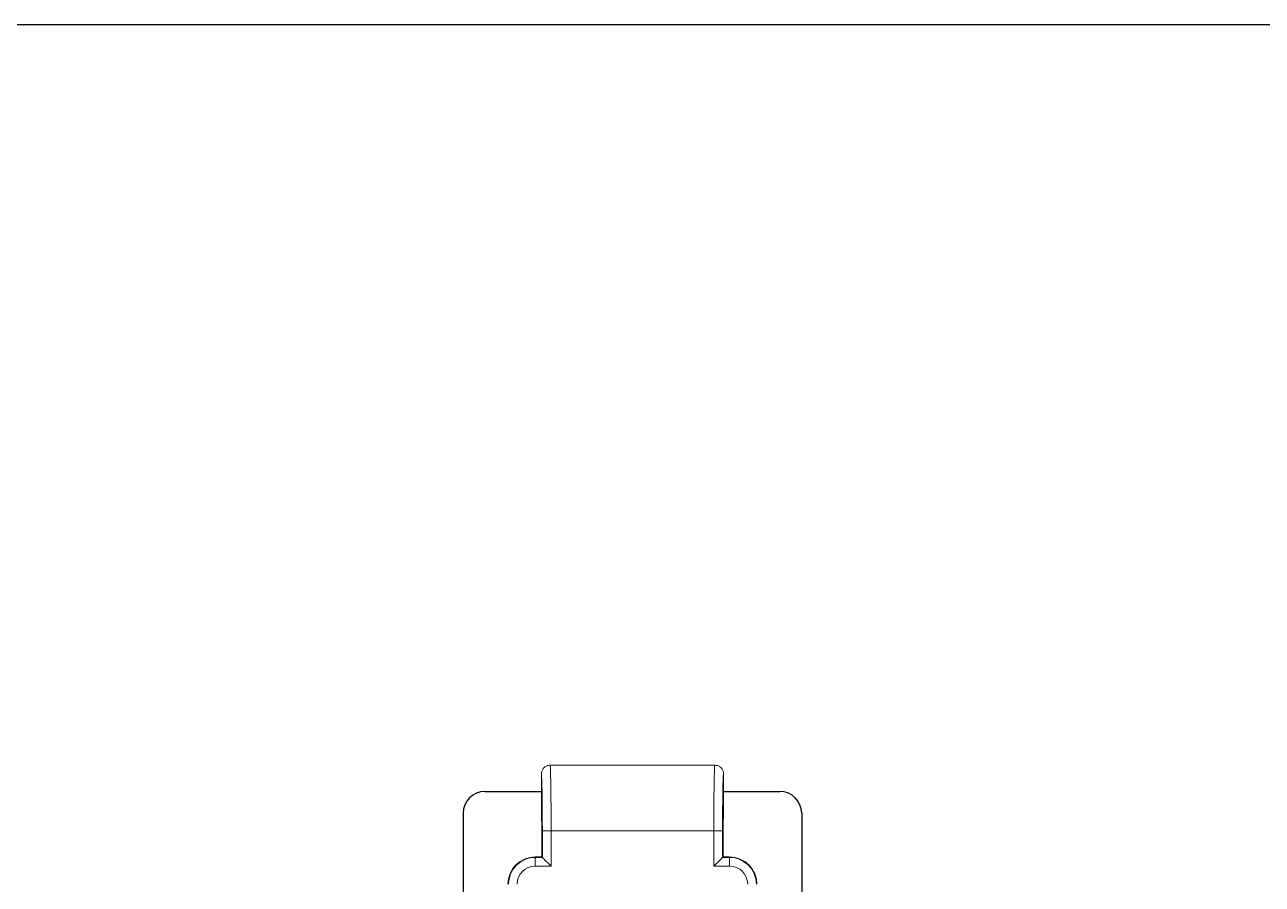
# Model space of a CAD drawing. Header units: millimetres. Extents: x 0 to 210250, y 0 to 148500.
# Drawn here: x 146732 to 154709, y 89935 to 95473 of the extents above; entities that cross this region are included whole.
import ezdxf

# ---------------------------------------------------------------- set-up
doc = ezdxf.new("R2010")
doc.units = ezdxf.units.MM
doc.header["$LTSCALE"] = 600
doc.layers.add('원격검침', color=3, linetype='CONTINUOUS')

msp = doc.modelspace()

# ---------------------------------------------------------------- linework, layer by layer
at = {"layer": '원격검침', "color": 2, "linetype": 'Continuous', "lineweight": 15}
for p, q in [((151180.2, 90702.3, 0), (150118.5, 90702.3, 0)), ((150062.1, 90646, 0), (150062.1, 90378.6, 0)), ((151236.5, 90378.6, 0), (151236.5, 90646, 0)), ((150124.8, 90280.1, 0), (150068.5, 90280.1, 0)), ((150068.5, 90107.8, 0), (150068.5, 90280.1, 0)), ((150124.8, 90280.1, 0), (150124.8, 90051.5, 0)), ((151173.8, 90280.1, 0), (150124.8, 90280.1, 0)), ((151173.8, 90051.5, 0), (151173.8, 90280.1, 0)), ((151173.8, 90280.1, 0), (151230.1, 90280.1, 0)), ((151230.1, 90280.1, 0), (151230.1, 90107.8, 0)), ((150065.2, 90202.7, 0), (150065.2, 90111.2, 0)), ((151233.5, 90111.2, 0), (151233.5, 90202.7, 0)), ((150023, 90111.2, 0), (150023, 90107.8, 0)), ((150065.2, 90111.2, 0), (150023, 90111.2, 0)), ((150023, 90051.5, 0), (150023, 90107.8, 0)), ((150023, 90107.8, 0), (150068.5, 90107.8, 0)), ((150124.8, 90051.5, 0), (150023, 90051.5, 0)), ((150068.5, 90107.8, 0), (150065.2, 90111.2, 0)), ((150069.8, 90106.6, 0), (150068.5, 90107.8, 0)), ((150073.1, 90103.3, 0), (150069.8, 90106.6, 0)), ((150078.4, 90098, 0), (150073.1, 90103.3, 0)), ((150085.4, 90091, 0), (150078.4, 90098, 0)), ((150093.9, 90082.5, 0), (150085.4, 90091, 0)), ((150103.5, 90072.9, 0), (150093.9, 90082.5, 0)), ((150114, 90062.4, 0), (150103.5, 90072.9, 0)), ((150124.8, 90051.5, 0), (150114, 90062.4, 0)), ((151173.8, 90051.5, 0), (151184.7, 90062.4, 0)), ((151275.7, 90051.5, 0), (151173.8, 90051.5, 0)), ((151184.7, 90062.4, 0), (151195.2, 90072.9, 0)), ((151195.2, 90072.9, 0), (151204.8, 90082.5, 0)), ((151204.8, 90082.5, 0), (151213.3, 90091, 0)), ((151213.3, 90091, 0), (151220.3, 90098, 0)), ((151220.3, 90098, 0), (151225.6, 90103.3, 0)), ((151225.6, 90103.3, 0), (151228.9, 90106.6, 0)), ((151228.9, 90106.6, 0), (151230.1, 90107.8, 0)), ((151230.1, 90107.8, 0), (151233.5, 90111.2, 0)), ((151230.1, 90107.8, 0), (151275.7, 90107.8, 0)), ((151275.7, 90111.2, 0), (151233.5, 90111.2, 0)), ((151275.7, 90107.8, 0), (151275.7, 90111.2, 0)), ((151275.7, 90051.5, 0), (151275.7, 90107.8, 0))]:
    msp.add_line(p, q, dxfattribs=at)
at = {"layer": '원격검침', "color": 2}
for p, q in [((149699.3, 90533.4, 0), (150062.1, 90533.4, 0)), ((151236.5, 90533.4, 0), (151599.4, 90533.4, 0)), ((149558.5, 90392.7, 0), (149558.5, 80455.5, 0)), ((151740.2, 90392.7, 0), (151740.2, 80455.5, 0))]:
    msp.add_line(p, q, dxfattribs=at)
at = {"layer": '원격검침', "color": 3, "elevation": 0}
msp.add_lwpolyline([(154913.1, 95472.6), (136406.1, 95472.6), (136406.1, 72629.5), (154913.1, 72629.5)], close=True, dxfattribs=at)
at = {"layer": '원격검침', "color": 2}
for centre, start, end in [((149699.3, 90392.7, 0), 90, 180), ((151599.4, 90392.7, 0), 0, 90)]:
    msp.add_arc(centre, 140.8, start, end, dxfattribs=at)
at = {"layer": '원격검침', "color": 2, "linetype": 'Continuous', "lineweight": 15}
for centre, radius, start, end in [((150023, 89935.2, 0), 175.9, 90, 180), ((150023, 89935.2, 0), 172.6, 90, 180), ((150023, 89935.2, 0), 116.3, 90, 180), ((151275.7, 89935.2, 0), 175.9, 0, 90), ((151275.7, 89935.2, 0), 172.6, 0, 90), ((151275.7, 89935.2, 0), 116.3, 0, 90)]:
    msp.add_arc(centre, radius, start, end, dxfattribs=at)
for centre, major_axis, ratio, start_param, end_param in [((150118.5, 90280.1, 0), (0, 422.3), 0.015128, 4.712389, 6.283185), ((151180.2, 90280.1, 0), (0, 422.3), 0.015128, 0, 1.570796), ((150062.2, 90280.1, 0), (0, 366), 0.017455, 6.188841, 6.28587), ((150062.2, 90280.1, 0), (0, 366), 0.017455, 4.712389, 6.188841), ((151236.5, 90280.1, 0), (0, 366), 0.017455, 0.086534, 1.570796), ((151236.5, 90280.1, 0), (0, 366), 0.017455, 6.2805, 6.36972), ((150062.1, 90202.7, 0), (0, 175.9), 0.017455, 4.712389, 6.283185), ((151236.5, 90202.7, 0), (0, 175.9), 0.017455, 0, 1.570796)]:
    msp.add_ellipse(centre, major_axis=major_axis, ratio=ratio, start_param=start_param, end_param=end_param, dxfattribs=at)
for points, knots in [([(150062.1, 90646, 0), (150062.8, 90652.4, 0), (150064, 90665, 0), (150073.7, 90681.9, 0), (150088, 90694.6, 0), (150103.8, 90701.4, 0), (150114.3, 90702.1, 0), (150118.5, 90702.3, 0)], [0, 0, 0, 0, 0.214655, 0.429314, 0.643989, 0.858689, 1, 1, 1, 1]), ([(151180.2, 90702.3, 0), (151186.6, 90701.7, 0), (151199.2, 90700.5, 0), (151216.1, 90690.7, 0), (151228.8, 90676.5, 0), (151235.6, 90660.6, 0), (151236.3, 90650.2, 0), (151236.5, 90646, 0)], [0, 0, 0, 0, 0.214727, 0.429454, 0.644173, 0.858869, 1, 1, 1, 1])]:
    msp.add_open_spline(points, degree=3, knots=knots, dxfattribs=at)

doc.saveas('drawing.dxf')
